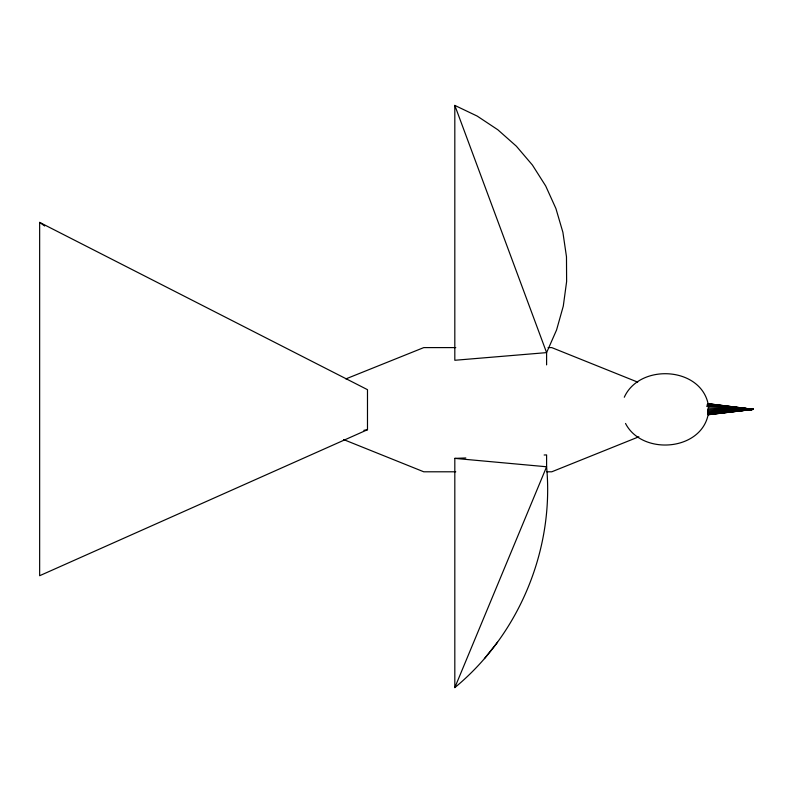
<?xml version="1.0" encoding="UTF-8"?>
<svg xmlns="http://www.w3.org/2000/svg" width="793" height="793" viewBox="0 0 793 793"><rect width="100%" height="100%" fill="white"/><g stroke="black" fill="none" stroke-linecap="round" stroke-linejoin="round"><path stroke-width="1.19" d="M707.624 413.143L708.258 407.959L710.171 403.984L753.35 409.347L708.199 414.709L707.624 413.143L753.35 409.347L710.171 403.984M708.327 413.787C701.656 451.078 642.112 455.826 625.528 423.462M454.815 687.6L454.815 458.384L546.595 466.77C554.386 549.599 519.009 634.697 454.815 687.6L546.595 466.77L546.595 454.914L544.147 455.004M708.486 403.786A5.452 1.199 -79.1 0 0 707.852 403.786L707.049 405.173L709.011 405.56L753.35 409.347L708.199 414.709M624.289 397.243C639.713 362.986 701.359 366.634 708.327 404.906M484.414 658.636L497.518 642.251M367.486 429.717L39.65 575.718L39.65 222.387L367.486 389.67L367.486 429.717L363.868 430.321M345.867 378.905L423.769 347.602L455.767 347.602M638.841 436.794L551.769 471.795L546.843 471.795M707.921 414.531L753.35 409.347L709.527 404.133M711.341 413.738L713.74 413.49M717.348 413.113L720.946 412.737M724.544 412.36L728.143 411.983M730.551 411.736L735.349 411.23M737.748 410.982L753.35 409.347L728.945 406.7M707.723 413.996L753.35 409.347L707.455 404.331M737.46 410.715L741.128 410.407M744.796 410.09L753.35 409.347L742.397 408.375M743.665 409.941L753.35 409.347L748.483 409.039M707.634 412.033L753.35 409.347L706.652 406.294M454.815 458.384L465.828 457.967M748.404 409.505L753.35 409.347L748.463 409.188M707.743 410.734L753.35 409.347L708.258 407.959M548.082 347.602L551.769 347.602L637.701 382.127M707.961 409.347L753.35 409.347M455.767 471.795L423.769 471.795L343.577 439.56M742.397 408.663L744.825 408.811M735.091 407.721L738.739 408.048M716.753 405.372L719.192 405.639M722.849 406.036L726.507 406.432M707.852 403.786L709.814 404.172M454.815 105.4L546.595 352.617L454.815 360.28L454.815 105.4L477.178 116.075L497.826 129.765L516.362 146.199L532.42 165.053L545.693 185.968L555.913 208.529L562.891 232.29L566.48 256.803L566.618 281.565L563.288 306.108L556.577 329.947L546.595 352.617L546.595 364.889M39.65 222.387L44.686 225.995M710.449 404.172L710.647 404.708"/></g></svg>
